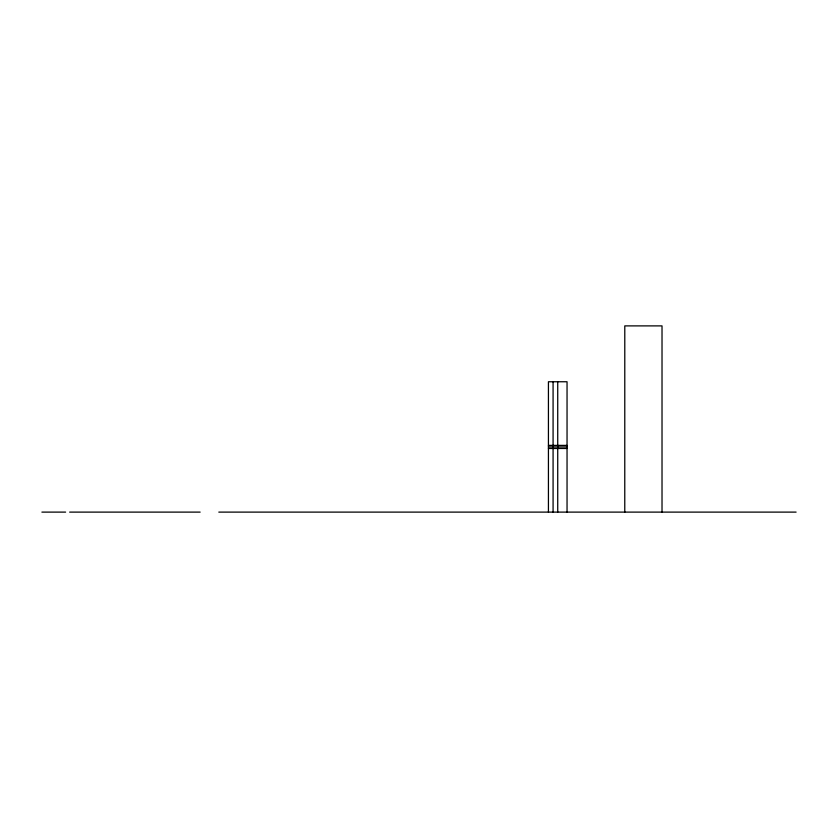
<?xml version="1.0" encoding="UTF-8"?>
<svg xmlns="http://www.w3.org/2000/svg" width="838" height="838" viewBox="0 0 838 838"><rect width="100%" height="100%" fill="white"/><g stroke="black" fill="none" stroke-linecap="round" stroke-linejoin="round"><path stroke-width="1.26" d="M548.429 445.387L567.043 445.387M548.429 446.937L567.043 446.937M548.429 448.477L567.043 448.477M41.9 512.112L65.615 512.112M69.659 512.112L200.135 512.112M218.812 512.112L796.1 512.112M662.02 512.112L662.02 325.888L624.792 325.888L624.771 512.112M567.043 512.112L567.043 381.751L548.429 381.751L548.429 512.112M557.731 381.751L557.731 512.112M553.08 381.751L553.08 512.112"/></g></svg>
